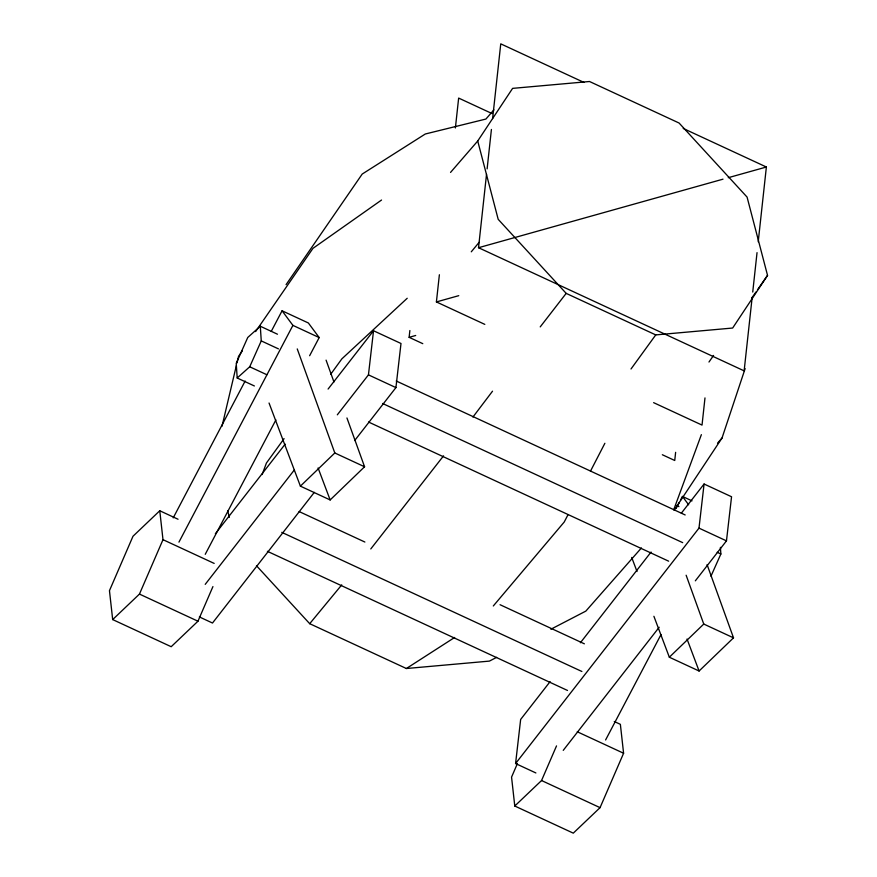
<?xml version="1.0" encoding="UTF-8"?>
<svg xmlns="http://www.w3.org/2000/svg" width="877" height="877" viewBox="0 0 877 877"><rect width="100%" height="100%" fill="white"/><g stroke="black" fill="none" stroke-linecap="round" stroke-linejoin="round"><path stroke-width="1.32" d="M422.78 343.663L409.131 337.327L409.866 330.53M484.817 324.38L436.406 301.94L439.377 274.753M455.382 127.976L458.649 98.081L492.161 113.615M752.148 297.478L744.134 370.861L478.524 247.709L486.527 174.315M487.119 168.877L491.416 129.467M492.611 118.592L500.756 43.85L583.918 82.405M675.63 452.335L674.742 460.491L662.332 454.735M704.987 397.917L702.028 425.093L653.617 402.653M752.74 292.041L757.037 252.631M758.221 241.756L766.377 167.014L683.216 128.448M337.316 414.821L368.45 374.863L373.525 330.75L400.997 343.488L395.922 387.601L354.692 440.517M535.88 772.955L515.577 763.538L520.653 719.436L550.098 681.637M515.577 763.538L698.991 528.129L704.078 484.016L731.55 496.755L726.474 540.868L695.34 580.826M222.013 426.244L236.362 365.577M236.987 362.946L238.555 356.347L242.425 350.723M674.281 510.063L722.023 438.018L745.132 368.625M673.722 509.767L701.37 434.663M262.124 474.545L266.433 463.012L284.082 438.643M212.936 586.581L197.961 621.212L171.19 646.711L112.684 619.579L139.454 594.08L162.99 539.673L159.767 510.754L178.042 519.239M517.441 763.505L511.554 777.11L514.777 806.018L573.284 833.15L600.054 807.651L623.591 753.244L620.368 724.325L614.273 721.508M514.777 806.018L541.548 780.53L556.522 745.899M254.385 385.968L237.196 377.998L249.715 366.783L261.258 340.901L260.294 326.244L277.472 334.214M710.962 576.189L720.861 554.012L720.412 547.347M567.989 514.744L564.229 522.012L493.312 605.963M590.495 471.135L604.878 443.28M173.218 517.868L245.154 381.024M271.256 331.374L282.076 310.787L308.364 322.977L319.184 337.568L309.636 355.722M178.952 542.129L292.907 325.378L282.076 310.787M205.24 554.319L275.904 419.908M676.079 508.539L679.269 502.488M680.541 500.065L682.449 496.437L692.008 500.866M605.601 739.969L660.995 634.608M477.724 141.011L512.606 88.369L589.519 81.506L679.083 123.032L747.072 197.084L767.539 275.389L732.657 328.031L655.744 334.904L566.18 293.378L498.191 219.316L477.724 141.011L450.537 172.418M286.077 284.641L362.212 174.052L425.312 133.995L485.902 119.053L493.915 109.855M255.602 331.594L312.968 248.344L381.539 200.033M752.082 297.566L755.941 292.03M757.487 289.805L767.539 275.389M708.978 362.026L713.56 355.448M330.618 374.38L341.855 358.868L407.213 298.268M631.012 368.987L655.744 334.904M443.543 455.854L370.785 548.936M472.933 417.046L492.523 391.186M540.221 326.891L566.18 293.378M215.347 533.764L285.178 444.135M328.086 389.059L373.525 330.75M205.218 584.356L294.398 469.886M314.306 492.348L212.497 623.021L199.364 616.926M580.388 642.764L651.063 552.05M681.352 513.177L704.078 484.016M563.242 750.361L659.164 627.263M256.479 565.731L309.702 623.69L341.734 584.882M471.278 251.809L479.094 242.37M717.55 443.137L722.023 438.018M641.405 547.972L585.825 611.116L550.877 629.237M346.941 417.956L364.569 466.772L330.147 499.945L300.394 486.143L334.806 452.97L297.248 348.914M707.081 564.613L733.512 637.842L699.09 671.015L669.337 657.213L703.76 624.051L686.132 575.224M159.767 510.754L132.997 536.253L109.461 590.67L112.684 619.579M260.294 326.244L247.763 337.459L236.22 363.33L237.196 377.998M309.702 623.69L406.38 668.515L454.637 637.469M496.634 657.355L489.399 661.105L406.38 668.515M478.524 247.709L722.999 179.171M728.261 177.691L766.377 167.014M436.406 301.94L458.748 295.67M409.131 337.327L415.698 335.485M292.907 325.378L319.184 337.568M676.441 505.481L678.93 506.632M396.24 380.991L685.178 514.963M368.45 374.863L395.922 387.601M698.991 528.129L726.474 540.868M261.258 340.901L278.447 348.871M717.178 552.302L720.861 554.012M382.58 403.486L682.69 542.644M249.715 366.783L266.904 374.753M368.548 422.034L668.647 561.181M334.806 452.97L364.569 466.772M703.76 624.051L733.512 637.842M299.145 511.565L364.876 542.041M500.043 604.713L584.367 643.817M281.769 532.339L581.879 671.486M267.397 551.315L567.507 690.462M162.99 539.673L214.185 563.407M577.274 731.769L623.591 753.244M139.454 594.08L197.961 621.212M541.548 780.53L600.054 807.651M682.449 496.437L688.631 504.768M687.031 639.037L699.09 671.015M631.714 557.465L637.02 571.53M653.902 616.29L669.337 657.213M318.088 467.967L330.147 499.945M269.042 403.014L300.394 486.143M326.08 360.14L333.962 381.977M227.669 510.721L229.39 517.331"/></g></svg>
